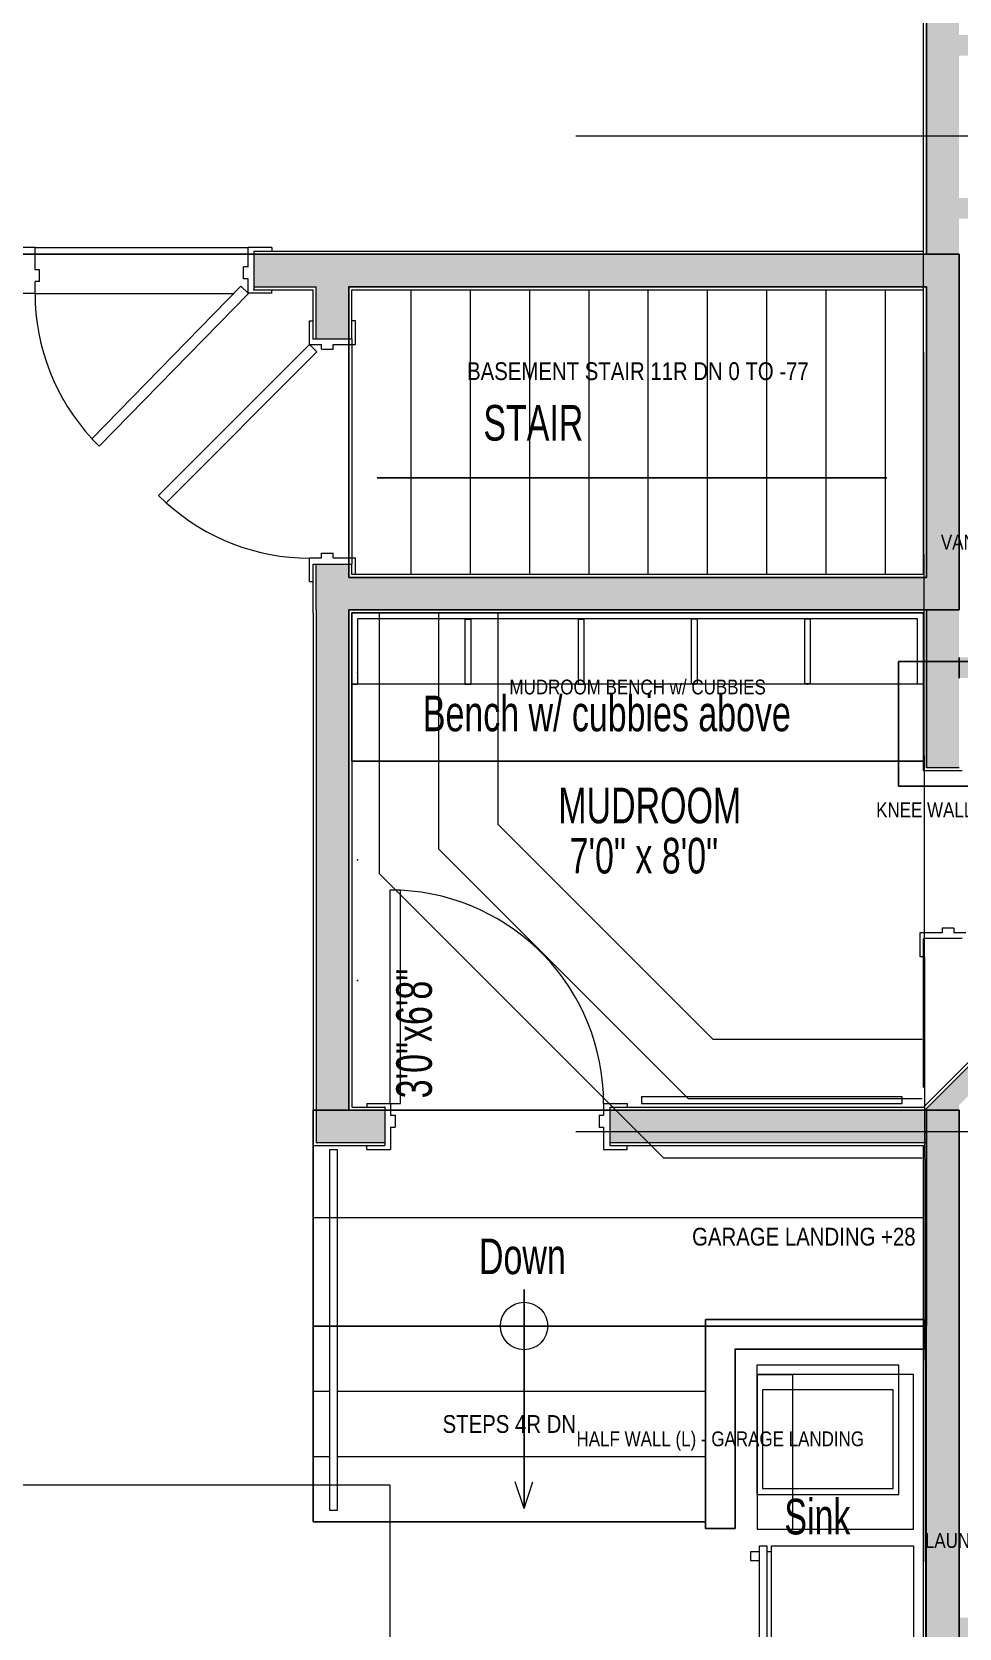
# Model space of a CAD drawing. Extents: x -864 to 864, y -576 to 576.
# Drawn here: x -342.3 to -185.8, y -182 to 87.2 of the extents above; entities that cross this region are included whole.
import ezdxf
from ezdxf.enums import TextEntityAlignment as Align

# ---------------------------------------------------------------- set-up
doc = ezdxf.new("R2010")
doc.units = 0
doc.header["$MEASUREMENT"] = 0
for name, color, linetype in [('1.1CASEWORK', 30, 'Continuous'), ('1.1COLLINE', 7, 'Continuous'), ('1.1DEMO', 11, 'Continuous'), ('1.1DOORS', 1, 'Continuous'), ('1.1FILL', 7, 'Continuous'), ('1.1FLOOR-LEVELS', 30, 'Continuous'), ('1.1GARAGEDOOR', 1, 'Continuous'), ('1.1NOTES', 3, 'Continuous'), ('1.1OBJNAMES', 2, 'Continuous'), ('1.1RMNAMES', 5, 'Continuous'), ('1.1STAIRS', 4, 'Continuous'), ('1.1WALL', 7, 'Continuous'), ('1.1WALL-KNEE', 40, 'Continuous')]:
    doc.layers.add(name, color=color, linetype=linetype)
doc.styles.add('DCADTXTSTYLE1', font='ARIAL NARROW')
doc.styles.add('DCADTXTSTYLE38', font='ARIAL NARROW')
doc.styles.add('DCADTXTSTYLE42', font='ARIAL NARROW')
doc.styles.add('DCADTXTSTYLE43', font='ARIAL NARROW')
doc.styles.add('DCADTXTSTYLE51', font='ARIAL NARROW')
doc.styles.add('DCADTXTSTYLE53', font='ARIAL NARROW')
doc.styles.add('DCADTXTSTYLE68', font='ARIAL NARROW')
doc.styles.add('DCADTXTSTYLE71', font='ARIAL NARROW')

msp = doc.modelspace()

# ---------------------------------------------------------------- hatches: boundary and pattern name
at = {"layer": '1.1FILL', "linetype": 'Continuous', "lineweight": 0, "ltscale": 8}
for points in [[(-185.8, 45.22), (-185.8, 55.72), (-121.23, 55.72), (-21.05, 55.72), (-17.55, 55.72), (-17.55, 63.07), (-21.1, 63.04), (-21.05, 59.22), (-121.23, 59.22), (-121.3, 59.22), (-121.3, 86.72), (-136.05, 86.72), (-136.05, 83.22), (-124.8, 83.22), (-124.8, 59.22), (-185.8, 59.22), (-185.8, 83.22), (-170.05, 83.22), (-170.05, 86.72), (-185.8, 86.72), (-185.8, 145.22), (-191.3, 145.22), (-191.3, 49.72), (-191.8, 49.72), (-191.79, 44.22), (-191.3, 44.22), (-191.3, -4.78), (-191.71, -4.78), (-191.7, -10.28), (-191.3, -10.28), (-191.3, -24.73), (-185.8, -24.73)], [(-191.79, 44.22), (-191.8, 49.72), (-304.8, 49.72), (-304.8, 44.22), (-294.3, 44.22), (-294.3, 35.47), (-288.8, 35.47), (-288.8, 44.22)], [(-191.7, -10.28), (-191.71, -4.78), (-288.8, -4.78), (-288.8, -2.53), (-294.3, -2.53), (-294.3, -10.28), (-288.8, -10.28)], [(-288.8, -10.28), (-294.3, -10.28), (-294.3, -100.14), (-282.73, -100.14), (-282.73, -94.64), (-288.8, -94.64)], [(-191.3, -36.91), (-185.8, -36.91), (-185.8, -21.78), (-156.81, -21.78), (-156.81, -18.28), (-185.8, -18.28), (-185.8, -24.73), (-191.3, -24.73)], [(-151.24, -70.28), (-167.22, -70.28), (-191.59, -94.64), (-244.73, -94.64), (-244.73, -100.14), (-191.56, -100.14), (-185.8, -93.8), (-165.77, -73.78), (-151.24, -73.78)], [(-81.42, -183.78), (-51.42, -183.78), (-51.42, -176.27), (-54.92, -176.27), (-54.92, -180.28), (-79.92, -180.28), (-79.92, -130.76), (-54.92, -130.76), (-54.92, -127.26), (-79.92, -127.26), (-79.85, -123.61), (-83.35, -123.61), (-83.42, -123.61), (-83.42, -180.28), (-185.8, -180.28), (-185.8, -93.8), (-191.56, -100.04), (-191.56, -100.14), (-191.3, -100.14), (-191.3, -256.78), (-208.8, -256.78), (-208.8, -262.28), (-191.3, -262.28), (-191.3, -286.28), (-49.8, -286.28), (-49.8, -280.78), (-77.22, -280.78), (-77.16, -272.65), (-80.64, -272.61), (-80.72, -280.78), (-185.8, -280.78), (-185.8, -256.78), (-185.8, -183.78)]]:
    msp.add_hatch(color=7, dxfattribs=at).paths.add_polyline_path(points, flags=0)

# ---------------------------------------------------------------- linework, layer by layer
at = {"layer": '1.1CASEWORK', "color": 3, "linetype": 'Continuous', "lineweight": 0, "ltscale": 24}
for p, q in [((-191.8, -10.78), (-288.3, -10.78)), ((-288.3, -10.78), (-288.3, -22.78)), ((-192.8, -11.78), (-287.3, -11.78)), ((-287.3, -11.78), (-287.3, -22.78)), ((-269.2, -11.85), (-269.2, -22.78)), ((-269.2, -11.85), (-268.2, -11.85)), ((-268.2, -11.85), (-268.2, -22.78)), ((-250.1, -11.85), (-250.1, -22.78)), ((-250.1, -11.85), (-249.1, -11.85)), ((-249.1, -11.85), (-249.1, -22.78)), ((-231.01, -11.78), (-231.01, -22.7)), ((-231.01, -11.78), (-230.01, -11.78)), ((-230.01, -11.78), (-230.01, -22.7)), ((-211.91, -11.78), (-211.91, -22.7)), ((-211.91, -11.78), (-210.91, -11.78)), ((-210.91, -11.78), (-210.91, -22.7)), ((-192.8, -22.78), (-192.8, -11.78)), ((-191.8, -22.78), (-191.8, -10.78)), ((-288.3, -22.78), (-287.3, -22.78)), ((-269.2, -22.78), (-268.2, -22.78)), ((-250.1, -22.78), (-249.1, -22.78)), ((-231.01, -22.7), (-230.01, -22.7)), ((-211.91, -22.7), (-210.91, -22.7)), ((-191.8, -22.78), (-192.8, -22.78))]:
    msp.add_line(p, q, dxfattribs=at)
at = {"layer": '1.1CASEWORK', "color": 1, "linetype": 'Continuous', "lineweight": 0, "ltscale": 24}
for p, q in [((-192.8, -22.78), (-288.3, -22.78)), ((-191.8, -35.78), (-288.3, -35.78))]:
    msp.add_line(p, q, dxfattribs=at)
at = {"layer": '1.1CASEWORK', "color": 3, "linetype": 'Continuous', "lineweight": 0, "ltscale": 12}
for p, q in [((-228.59, -129.97), (-191.8, -129.97)), ((-191.8, -129.97), (-191.8, -134.97)), ((-223.59, -165.25), (-223.59, -134.97)), ((-223.59, -134.97), (-191.8, -134.97))]:
    msp.add_line(p, q, dxfattribs=at)
at = {"layer": '1.1CASEWORK', "color": 1, "linetype": 'Continuous', "lineweight": 0, "ltscale": 24}
msp.add_lwpolyline([(-195.39, -92.43), (-239.38, -92.43), (-239.38, -93.52), (-195.39, -93.52)], close=True, dxfattribs=at)
at = {"layer": '1.1CASEWORK', "color": 3, "linetype": 'Continuous', "lineweight": 0, "ltscale": 24}
msp.add_point((-287.3, -20.87), dxfattribs=at)
at = {"layer": '1.1CASEWORK', "color": 3, "linetype": 'Continuous', "lineweight": 0, "ltscale": 12}
for p in [(-268.7, -22.78), (-249.6, -22.78), (-230.5, -22.78), (-211.4, -22.78), (-211.4, -22.78)]:
    msp.add_point(p, dxfattribs=at)
at = {"layer": '1.1COLLINE', "color": 7, "linetype": 'Continuous', "lineweight": 0, "ltscale": 96}
for p, q in [((-250.48, 69.72), (330.5, 69.72)), ((-250.48, -98.28), (330.5, -98.28))]:
    msp.add_line(p, q, dxfattribs=at)
at = {"layer": '1.1DEMO', "color": 11, "linetype": 'Continuous', "lineweight": 0, "ltscale": 2}
for p, q in [((-283.64, -10.78), (-283.64, -54.71)), ((-273.64, -10.78), (-273.64, -50.56)), ((-263.64, -10.78), (-263.64, -46.42)), ((-263.64, -46.42), (-227.31, -82.75)), ((-273.64, -50.56), (-231.45, -92.75)), ((-283.64, -54.71), (-235.6, -102.75)), ((-188.67, -63.98), (-188.67, -64.73)), ((-186.67, -63.98), (-188.67, -63.98)), ((-186.67, -63.98), (-186.67, -64.73)), ((-192.42, -64.73), (-192.42, -68.73)), ((-188.67, -64.73), (-192.42, -64.73)), ((-185.3, -65.73), (-191.8, -65.73)), ((-191.8, -90.82), (-191.8, -65.73)), ((-184.67, -64.73), (-186.67, -64.73)), ((-192.42, -68.73), (-191.8, -68.73)), ((-192.03, -82.75), (-227.31, -82.75)), ((-192.03, -92.75), (-231.45, -92.75)), ((-192.03, -102.75), (-235.6, -102.75)), ((-219.87, -139.27), (-213.89, -139.27)), ((-213.89, -139.27), (-213.89, -165.34)), ((-219.51, -169.14), (-221.01, -169.14)), ((-221.01, -169.14), (-221.01, -170.64)), ((-219.51, -200.14), (-219.51, -168.14)), ((-219.51, -168.14), (-218.26, -168.14)), ((-218.26, -168.14), (-218.26, -198.27)), ((-217.51, -169.14), (-218.26, -169.14)), ((-217.51, -168.14), (-193.51, -168.14)), ((-217.51, -168.14), (-217.51, -197.64)), ((-193.51, -168.14), (-193.51, -200.14)), ((-221.01, -170.64), (-219.51, -170.64))]:
    msp.add_line(p, q, dxfattribs=at)
for points in [[(-195.95, -159.49), (-195.95, -137.69), (-219.96, -137.69), (-219.96, -159.49)], [(-219.87, -165.34), (-193.51, -165.34), (-193.51, -139.27), (-219.87, -139.27)], [(-196.95, -158.49), (-196.95, -141.85), (-218.96, -141.85), (-218.96, -158.49)]]:
    msp.add_lwpolyline(points, close=True, dxfattribs=at)
at = {"layer": '1.1DOORS', "color": 3, "linetype": 'Continuous', "lineweight": 0, "ltscale": 24}
for p, q in [((-341.74, 50.85), (-345.74, 50.85)), ((-341.74, 47.1), (-341.74, 50.85)), ((-301.8, 50.85), (-305.8, 50.85)), ((-305.8, 47.6), (-305.8, 50.85)), ((-340.99, 47.1), (-341.74, 47.1)), ((-340.99, 45.1), (-340.99, 47.1)), ((-305.8, 47.6), (-306.55, 47.6)), ((-306.55, 45.6), (-306.55, 47.6)), ((-341.74, 43.1), (-345.74, 43.1)), ((-341.74, 43.1), (-341.74, 45.1)), ((-340.99, 45.1), (-341.74, 45.1)), ((-306.99, 44.32), (-332.16, 18.59)), ((-305.74, 43.1), (-330.91, 17.36)), ((-305.74, 43.1), (-306.99, 44.32)), ((-305.8, 45.6), (-306.55, 45.6)), ((-305.8, 43.1), (-305.8, 45.6)), ((-301.78, 43.16), (-305.78, 43.16)), ((-295.42, 34.47), (-295.42, 38.47)), ((-295.42, 34.47), (-320.88, 9.02)), ((-294.19, 33.24), (-319.64, 7.78)), ((-295.42, 34.47), (-294.19, 33.24)), ((-295.42, 34.47), (-293.42, 34.47)), ((-293.42, 33.72), (-293.42, 34.47)), ((-293.42, 33.72), (-291.42, 33.72)), ((-330.91, 17.36), (-332.16, 18.59)), ((-320.88, 9.02), (-319.64, 7.78)), ((-319.61, 7.81), (-319.64, 7.78)), ((-295.42, -5.47), (-295.42, -1.47)), ((-295.42, -1.47), (-293.42, -1.47)), ((-293.42, -1.47), (-293.42, -0.72)), ((-293.42, -0.72), (-291.42, -0.72)), ((-281.79, -93.52), (-281.79, -57.52)), ((-281.79, -57.52), (-280.04, -57.52)), ((-280.04, -93.52), (-280.04, -57.52))]:
    msp.add_line(p, q, dxfattribs=at)
at = {"layer": '1.1DOORS', "color": 11, "linetype": 'Continuous', "lineweight": 0, "ltscale": 24}
for p, q in [((-341.74, 50.85), (-305.8, 50.85)), ((-341.74, 43.1), (-308.32, 43.1))]:
    msp.add_line(p, q, dxfattribs=at)
at = {"layer": '1.1DOORS', "color": 3, "linetype": 'Continuous', "lineweight": 0, "ltscale": 12}
for p, q in [((-301.8, 50.85), (-301.8, 50.22)), ((-301.8, 43.1), (-301.8, 43.72)), ((-295.42, 38.47), (-294.8, 38.47)), ((-295.42, -5.47), (-294.8, -5.47))]:
    msp.add_line(p, q, dxfattribs=at)
at = {"layer": '1.1DOORS', "color": 1, "linetype": 'Continuous', "lineweight": 0, "ltscale": 24}
for centre, start, end in [((-305.74, 43.1), 180, 222.8502), ((-295.42, 34.47), 227.786, 270), ((-281.79, -93.52), 0, 87.2168)]:
    msp.add_arc(centre, 36, start, end, dxfattribs=at)
at = {"layer": '1.1DOORS', "color": 51, "linetype": 'Continuous', "lineweight": 0, "ltscale": 12}
for p in [(-304.8, 43.72), (-294.8, 35.47)]:
    msp.add_point(p, dxfattribs=at)
at = {"layer": '1.1DOORS', "color": 3, "linetype": 'Continuous', "lineweight": 0, "ltscale": 24}
for p in [(-287.3, -52.46), (-287.3, -72.8)]:
    msp.add_point(p, dxfattribs=at)
at = {"layer": '1.1FILL', "color": 7, "linetype": 'Continuous', "lineweight": 0, "ltscale": 8}
msp.add_line((-191.31, -256.78), (-191.8, 50.22), dxfattribs=at)
at = {"layer": '1.1FLOOR-LEVELS', "elevation": 28}
for points in [[(-191.3, 229.72), (216.7, 229.72), (216.7, 73.72), (264.7, 73.72), (264.7, -82.28), (408.7, -82.28), (408.7, -286.28), (-191.3, -286.28), (-191.3, -262.28), (-185.8, -262.28), (-185.8, -94.64), (-288.8, -94.64), (-288.8, -10.28), (-185.8, -10.28), (-185.8, 49.72), (-191.3, 49.72)], [(-294.8, -131.1), (-191.3, -131.1), (-191.3, -94.64), (-294.8, -94.64)], [(-294.8, -164.1), (-228.6, -164.1), (-228.6, -131.1), (-294.8, -131.1)]]:
    msp.add_lwpolyline(points, close=True, dxfattribs=at)
at = {"layer": '1.1FLOOR-LEVELS'}
for points in [[(-743.3, 49.72), (-185.8, 49.72), (-185.8, -10.28), (-288.8, -10.28), (-288.8, -94.64), (-185.8, -94.64), (-185.8, -262.28), (-743.3, -262.28)], [(-288.8, -4.78), (-191.3, -4.78), (-191.3, 44.22), (-288.8, 44.22)]]:
    msp.add_lwpolyline(points, close=True, dxfattribs=at)
for points in [[(-284, 12), (-198, 12)], [(-259.2, -124.9), (-259.2, -161.8)]]:
    msp.add_lwpolyline(points, dxfattribs=at)
at = {"layer": '1.1GARAGEDOOR', "color": 1, "linetype": 'Continuous', "lineweight": 0, "ltscale": 8}
for p, q in [((-281.81, -157.9), (-474.47, -157.9)), ((-281.81, -253.9), (-281.81, -157.9))]:
    msp.add_line(p, q, dxfattribs=at)
at = {"layer": '1.1NOTES', "color": 7, "linetype": 'Continuous', "lineweight": 0, "ltscale": 12}
msp.add_line((-191.3, -36.91), (-191.3, -10.28), dxfattribs=at)
at = {"layer": '1.1NOTES', "color": 5, "linetype": 'Continuous', "lineweight": 0, "ltscale": 12}
msp.add_line((-191.8, -37.41), (-191.8, -10.78), dxfattribs=at)
at = {"layer": '1.1NOTES', "color": 1, "linetype": 'Continuous', "lineweight": 0, "ltscale": 12}
msp.add_line((-259.21, -124.91), (-259.21, -161.83), dxfattribs=at)
at = {"layer": '1.1NOTES', "color": 3, "linetype": 'Continuous', "lineweight": 0, "ltscale": 12}
for q in [(-260.71, -157.33), (-257.71, -157.33)]:
    msp.add_line((-259.21, -161.83), q, dxfattribs=at)
at = {"layer": '1.1NOTES'}
msp.add_lwpolyline([(-196, -40), (-181, -40), (-181, -19), (-196, -19)], close=True, dxfattribs=at)
at = {"layer": '1.1NOTES', "color": 3, "linetype": 'Continuous', "lineweight": 0, "ltscale": 12}
msp.add_lwpolyline([(-292.05, -162.14), (-290.68, -162.14), (-290.68, -101.34), (-292.05, -101.34)], close=True, dxfattribs=at)
at = {"layer": '1.1NOTES', "color": 1, "linetype": 'Continuous', "lineweight": 0, "ltscale": 8}
msp.add_circle((-259.21, -131.07), 4, dxfattribs=at)
at = {"layer": '1.1OBJNAMES'}
for points in [[(-288.3, -35.78), (-288.3, -10.78), (-191.8, -10.78), (-191.8, -35.78)], [(-228.6, -130), (-191.8, -130), (-191.8, -135), (-223.6, -135), (-223.6, -165.2), (-228.6, -165.2)]]:
    msp.add_lwpolyline(points, close=True, dxfattribs=at)
at = {"layer": '1.1STAIRS', "color": 1, "linetype": 'Continuous', "lineweight": 0, "ltscale": 24}
for p, q in [((-278.3, 43.72), (-278.3, -4.28)), ((-268.3, 43.72), (-268.3, -4.28)), ((-258.3, 43.72), (-258.3, -4.28)), ((-248.3, 43.72), (-248.3, -4.28)), ((-238.3, 43.72), (-238.3, -4.28)), ((-228.3, 43.72), (-228.3, -4.28)), ((-218.3, 43.72), (-218.3, -4.28)), ((-208.3, 43.72), (-208.3, -4.28)), ((-198.3, 43.72), (-198.3, -4.28)), ((-288.3, 35.47), (-288.3, -2.53)), ((-294.8, -100.14), (-294.8, -164.07)), ((-294.8, -131.07), (-292.05, -131.07)), ((-290.68, -131.07), (-228.59, -131.07)), ((-294.8, -142.07), (-292.05, -142.07)), ((-290.68, -142.07), (-228.59, -142.07)), ((-294.8, -153.07), (-292.05, -153.07)), ((-290.68, -153.07), (-228.59, -153.07)), ((-294.8, -164.07), (-228.59, -164.07))]:
    msp.add_line(p, q, dxfattribs=at)
at = {"layer": '1.1STAIRS', "color": 3, "linetype": 'Continuous', "lineweight": 0, "ltscale": 12}
for p, q in [((-287.67, 38.47), (-288.3, 38.47)), ((-287.67, -4.28), (-288.3, -4.28)), ((-285.73, -93.52), (-285.73, -94.14)), ((-241.79, -93.52), (-241.79, -94.14)), ((-285.73, -101.27), (-285.73, -100.64)), ((-241.79, -101.27), (-241.79, -100.64)), ((-228.59, -165.25), (-228.59, -129.97)), ((-228.59, -165.25), (-223.59, -165.25))]:
    msp.add_line(p, q, dxfattribs=at)
at = {"layer": '1.1STAIRS', "color": 3, "linetype": 'Continuous', "lineweight": 0, "ltscale": 24}
for p, q in [((-287.67, 34.47), (-287.67, 38.47)), ((-291.42, 34.47), (-287.67, 34.47)), ((-291.42, 33.72), (-291.42, 34.47)), ((-291.42, -1.47), (-291.42, -0.72)), ((-291.42, -1.47), (-287.67, -1.47)), ((-287.67, -4.28), (-287.67, -1.47)), ((-285.73, -93.52), (-281.73, -93.52)), ((-281.79, -93.52), (-280.04, -93.52)), ((-281.73, -93.52), (-281.73, -95.52)), ((-245.79, -93.52), (-241.79, -93.52)), ((-245.79, -93.52), (-245.79, -95.52)), ((-281.73, -95.52), (-280.98, -95.52)), ((-280.98, -95.52), (-280.98, -97.52)), ((-246.54, -95.52), (-245.79, -95.52)), ((-246.54, -95.52), (-246.54, -97.52)), ((-281.73, -97.52), (-281.73, -101.27)), ((-281.73, -97.52), (-280.98, -97.52)), ((-246.54, -97.52), (-245.79, -97.52)), ((-245.79, -97.52), (-245.79, -101.27)), ((-285.73, -101.27), (-281.73, -101.27)), ((-245.79, -101.27), (-241.79, -101.27))]:
    msp.add_line(p, q, dxfattribs=at)
at = {"layer": '1.1STAIRS', "color": 51, "linetype": 'Continuous', "lineweight": 0, "ltscale": 24}
msp.add_line((-294.8, -112.78), (-191.8, -112.78), dxfattribs=at)
at = {"layer": '1.1STAIRS', "color": 51, "linetype": 'Continuous', "lineweight": 0, "ltscale": 12}
msp.add_point((-282.73, -94.14), dxfattribs=at)
at = {"layer": '1.1WALL', "color": 132, "linetype": 'Continuous', "lineweight": 0, "ltscale": 12}
for p, q in [((-191.8, 50.22), (-191.8, 145.22)), ((-304.8, 50.22), (-191.8, 50.22)), ((-304.8, 50.22), (-191.8, 50.22))]:
    msp.add_line(p, q, dxfattribs=at)
at = {"layer": '1.1WALL', "color": 7, "linetype": 'Continuous', "lineweight": 0, "ltscale": 12}
for p, q in [((-191.3, 49.72), (-191.3, 145.22)), ((-304.8, 49.72), (-191.3, 49.72)), ((-304.8, 44.22), (-294.3, 44.22)), ((-294.3, 35.47), (-294.3, 44.22)), ((-288.8, 44.22), (-191.3, 44.22)), ((-288.8, 35.47), (-288.8, 44.22)), ((-191.3, -4.78), (-191.3, 44.22)), ((-294.3, -10.28), (-294.3, -2.53)), ((-288.8, -4.78), (-288.8, -2.53)), ((-191.3, -4.78), (-288.8, -4.78)), ((-294.3, -10.28), (-294.3, -10.28)), ((-294.3, -10.28), (-294.3, -100.14)), ((-191.3, -10.28), (-288.8, -10.28)), ((-288.8, -10.28), (-288.8, -94.64)), ((-191.59, -94.64), (-167.22, -70.28)), ((-288.8, -94.64), (-282.73, -94.64)), ((-244.73, -94.64), (-191.59, -94.64)), ((-294.3, -100.14), (-282.73, -100.14)), ((-244.73, -100.14), (-191.3, -100.14)), ((-191.3, -256.78), (-191.3, -100.14))]:
    msp.add_line(p, q, dxfattribs=at)
at = {"layer": '1.1WALL', "color": 1, "linetype": 'Continuous', "lineweight": 0, "ltscale": 12}
for p, q in [((-304.8, 50.22), (-304.8, 43.72)), ((-294.8, 35.47), (-288.3, 35.47)), ((-294.8, -2.53), (-288.3, -2.53)), ((-282.73, -94.14), (-282.73, -100.64)), ((-244.73, -94.14), (-244.73, -100.64))]:
    msp.add_line(p, q, dxfattribs=at)
at = {"layer": '1.1WALL', "color": 5, "linetype": 'Continuous', "lineweight": 0, "ltscale": 12}
for p, q in [((-304.8, 43.72), (-294.8, 43.72)), ((-294.8, 35.47), (-294.8, 43.72)), ((-288.3, 43.72), (-191.8, 43.72)), ((-288.3, 43.72), (-191.8, 43.72)), ((-288.3, 35.47), (-288.3, 43.72)), ((-191.8, -4.28), (-191.8, 43.72)), ((-294.8, -10.78), (-294.8, -2.53)), ((-288.3, -4.28), (-288.3, -2.53)), ((-191.8, -4.28), (-288.3, -4.28)), ((-294.8, -10.78), (-294.8, -10.78)), ((-294.8, -10.78), (-294.8, -100.64)), ((-191.8, -10.78), (-288.3, -10.78)), ((-288.3, -10.78), (-288.3, -94.14)), ((-191.8, -94.14), (-167.43, -69.78)), ((-288.3, -94.14), (-282.73, -94.14)), ((-244.73, -94.14), (-191.8, -94.14)), ((-294.8, -100.64), (-282.73, -100.64)), ((-244.73, -100.64), (-191.8, -100.64)), ((-191.8, -256.28), (-191.8, -100.64))]:
    msp.add_line(p, q, dxfattribs=at)
at = {"layer": '1.1WALL'}
for points in [[(-191.3, -21.78), (-191.3, -10.28)], [(-191.8, -22.28), (-191.8, -10.78)], [(-185.8, -21.78), (-185.8, -18.28)]]:
    msp.add_lwpolyline(points, dxfattribs=at)
at = {"layer": '1.1WALL-KNEE', "color": 5, "linetype": 'Continuous', "lineweight": 0, "ltscale": 12}
msp.add_line((-185.3, -37.41), (-191.8, -37.41), dxfattribs=at)
at = {"layer": '1.1WALL-KNEE', "color": 1, "linetype": 'Continuous', "lineweight": 0, "ltscale": 12}
msp.add_line((-185.8, -36.91), (-191.3, -36.91), dxfattribs=at)
at = {"layer": '1.1WALL-KNEE'}
for points in [[(-191.8, -37.41), (-191.8, -22.28)], [(-191.3, -36.91), (-191.3, -21.78)]]:
    msp.add_lwpolyline(points, dxfattribs=at)

# ---------------------------------------------------------------- texts
at = {"layer": '1.1FLOOR-LEVELS', "style": 'DCADTXTSTYLE1'}
for s, p in [('BASEMENT STAIR 11R DN 0 TO -77', (-240, 30)), ('GARAGE LANDING +28', (-212, -116)), ('STEPS 4R DN', (-261.7, -147.6))]:
    msp.add_text(s, height=3, dxfattribs=at).set_placement(p, align=Align.MIDDLE_CENTER)
at = {"layer": '1.1NOTES', "color": 3, "linetype": 'Continuous', "lineweight": 0, "ltscale": 8, "width": 0.833333}
for s, style, p in [('Bench w/ cubbies above', 'DCADTXTSTYLE51', (-276.29, -32.54)), ('7\'0" x 8\'0"', 'DCADTXTSTYLE42', (-251.52, -56.53)), ('Down', 'DCADTXTSTYLE38', (-266.82, -124.12))]:
    msp.add_text(s, height=6, dxfattribs=dict(at, style=style)).set_placement(p, align=Align.BOTTOM_LEFT)
at = {"layer": '1.1NOTES', "style": 'DCADTXTSTYLE1'}
msp.add_text('KNEE WALL 42in', height=2.5, dxfattribs=at).set_placement((-188.5, -44), align=Align.MIDDLE_CENTER)
at = {"layer": '1.1NOTES', "color": 3, "linetype": 'Continuous', "lineweight": 0, "ltscale": 12, "style": 'DCADTXTSTYLE53', "width": 0.833333}
msp.add_text('3\'0"x6\'8"', height=6, rotation=90, dxfattribs=at).set_placement((-272.98, -92.66), align=Align.BOTTOM_LEFT)
at = {"layer": '1.1NOTES', "color": 3, "linetype": 'Continuous', "lineweight": 0, "ltscale": 12, "style": 'DCADTXTSTYLE43', "width": 0.833333}
msp.add_text('Sink', height=6, dxfattribs=at).set_placement((-215.29, -168.02), align=Align.BOTTOM_LEFT)
at = {"layer": '1.1OBJNAMES', "style": 'DCADTXTSTYLE1'}
for s, p in [('VANITY 36in + LAV SINK', (-172.52, 1.16)), ('MUDROOM BENCH w/ CUBBIES', (-240.05, -23.28)), ('HALF WALL (L) - GARAGE LANDING', (-226.1, -150.1)), ('LAUNDRY COUNTER + BASE CABINETS', (-164.25, -167.25))]:
    msp.add_text(s, height=2.5, dxfattribs=at).set_placement(p, align=Align.MIDDLE_CENTER)
at = {"layer": '1.1RMNAMES', "color": 5, "linetype": 'Continuous', "lineweight": 0, "ltscale": 8, "width": 0.833333}
for s, style, p in [('STAIR', 'DCADTXTSTYLE68', (-266.08, 16.49)), ('MUDROOM', 'DCADTXTSTYLE71', (-253.43, -48.07))]:
    msp.add_text(s, height=6, dxfattribs=dict(at, style=style)).set_placement(p, align=Align.BOTTOM_LEFT)

doc.saveas('drawing.dxf')
